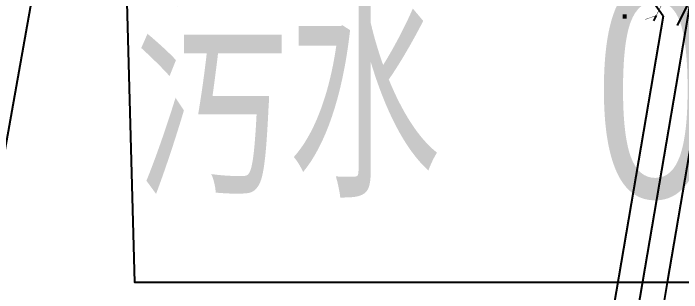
# Model space of a CAD drawing. Extents: x 529262 to 576451, y 2694391 to 2717535.
# Drawn here: x 562546.2 to 562710.7, y 2710828.3 to 2710897.1 of the extents above; entities that cross this region are included whole.
import ezdxf
from ezdxf.xclip import XClip

# ---------------------------------------------------------------- set-up
doc = ezdxf.new("R2010")
doc.units = 0
doc.header["$XCLIPFRAME"] = 0
doc.linetypes.add('X5', pattern=[3, 2, -1])
for name, color, linetype in [('DLSS', 4, 'Continuous'), ('PP-COM', 7, 'Continuous'), ('RD-中线', 40, 'Continuous'), ('RD-红线', 7, 'Continuous'), ('ZBTZ', 8, 'Continuous')]:
    doc.layers.add(name, color=color, linetype=linetype)
doc.styles.add('_TCH_DIM', font='smsim.shx', dxfattribs={"width": 0.75, "bigfont": 'smfs.shx'})
doc.linetypes.add('1161', pattern='A,0,[149,AAA.SHX,S=0.15,R=0,X=0,Y=0],-1.6', length=1.6)

# ---------------------------------------------------------------- blocks, each defined once
blk = doc.blocks.new('A$C19FD0107')
at = {"layer": 'RD-中线', "color": 8, "linetype": 'Continuous', "flags": 128}
blk.add_lwpolyline([(-8277.49, 16553.93), (-8319.85, 16305.85)], dxfattribs=at)
at = {"layer": 'RD-红线', "color": 8}
blk.add_lwpolyline([(-8291.8, 16505.75), (-8308.07, 16528.82, 0.413017)], format="xyb", dxfattribs=at)
at = {"layer": 'RD-红线', "color": 8, "linetype": 'Continuous', "flags": 128}
for points in [[(-8475.6, 16350.73), (-8444.15, 16527.33)], [(-8291.8, 16505.75), (-8321.04, 16334.52)], [(-8280.01, 16503.52), (-8290.82, 16440.21), (-8291.66, 16435.29)]]:
    blk.add_lwpolyline(points, dxfattribs=at)
blk = doc.blocks.new('gc121')
at = {"color": 8}
for p, q in [((-0.5, -1), (-0.5, 1)), ((0.5, -1), (0.5, 1))]:
    blk.add_line(p, q, dxfattribs=at)

msp = doc.modelspace()

# ---------------------------------------------------------------- linework, layer by layer
at = {"layer": 'Defpoints', "color": 1}
msp.add_lwpolyline([(562739.983, 2710830.809), (562576.149, 2710830.809), (562572.516, 2710962.638)], dxfattribs=at)
at = {"layer": 'DLSS', "linetype": 'Continuous', "const_width": 0.1, "elevation": 136.772, "flags": 128}
msp.add_lwpolyline([(562716.568, 2710920.942), (562711.423, 2710910.475), (562705.29, 2710898.11), (562704.478, 2710896.49)], dxfattribs=at)
msp.add_lwpolyline([(562716.568, 2710920.942), (562711.423, 2710910.475), (562705.29, 2710898.11), (562704.478, 2710896.49)], dxfattribs=at)
at = {"layer": 'DLSS', "linetype": 'X5', "const_width": 0.1, "flags": 128}
msp.add_lwpolyline([(562704.486, 2710896.493), (562701.767, 2710895.575)], dxfattribs=at)
at = {"layer": 'ZBTZ', "linetype": '1161', "flags": 128}
for points, elevation in [([(562709.73, 2710894.11), (562712.378, 2710899.367)], 136.772), ([(562704.486, 2710896.493), (562703.789, 2710895.203)], 136.261), ([(562704.486, 2710896.493), (562703.789, 2710895.203)], 136.261)]:
    msp.add_lwpolyline(points, dxfattribs=dict(at, elevation=elevation))

# ---------------------------------------------------------------- block references
at = {"layer": 'PP-COM'}
ref = msp.add_blockref('A$C19FD0107', (570997.993, 2694390.603), dxfattribs=at)
XClip(ref).set_block_clipping_path([(-9366.4383134884, 14428.6043910822), (-3328.4480743363, 17452.7484863754)])
at = {"layer": 'ZBTZ', "linetype": 'Continuous', "xscale": 0.5, "yscale": 0.5}
msp.add_blockref('gc121', (562696.729, 2710896.256), dxfattribs=at)
msp.add_blockref('gc121', (562696.729, 2710896.256), dxfattribs=at)

# ---------------------------------------------------------------- texts
at = {"layer": 'Defpoints', "color": 1, "style": '_TCH_DIM', "width": 0.75}
for s, p in [('污水', (562576.104, 2710851.809)), ('02', (562689.522, 2710851.809))]:
    msp.add_text(s, height=52.8692, rotation=360, dxfattribs=at).set_placement(p)

doc.saveas('drawing.dxf')
